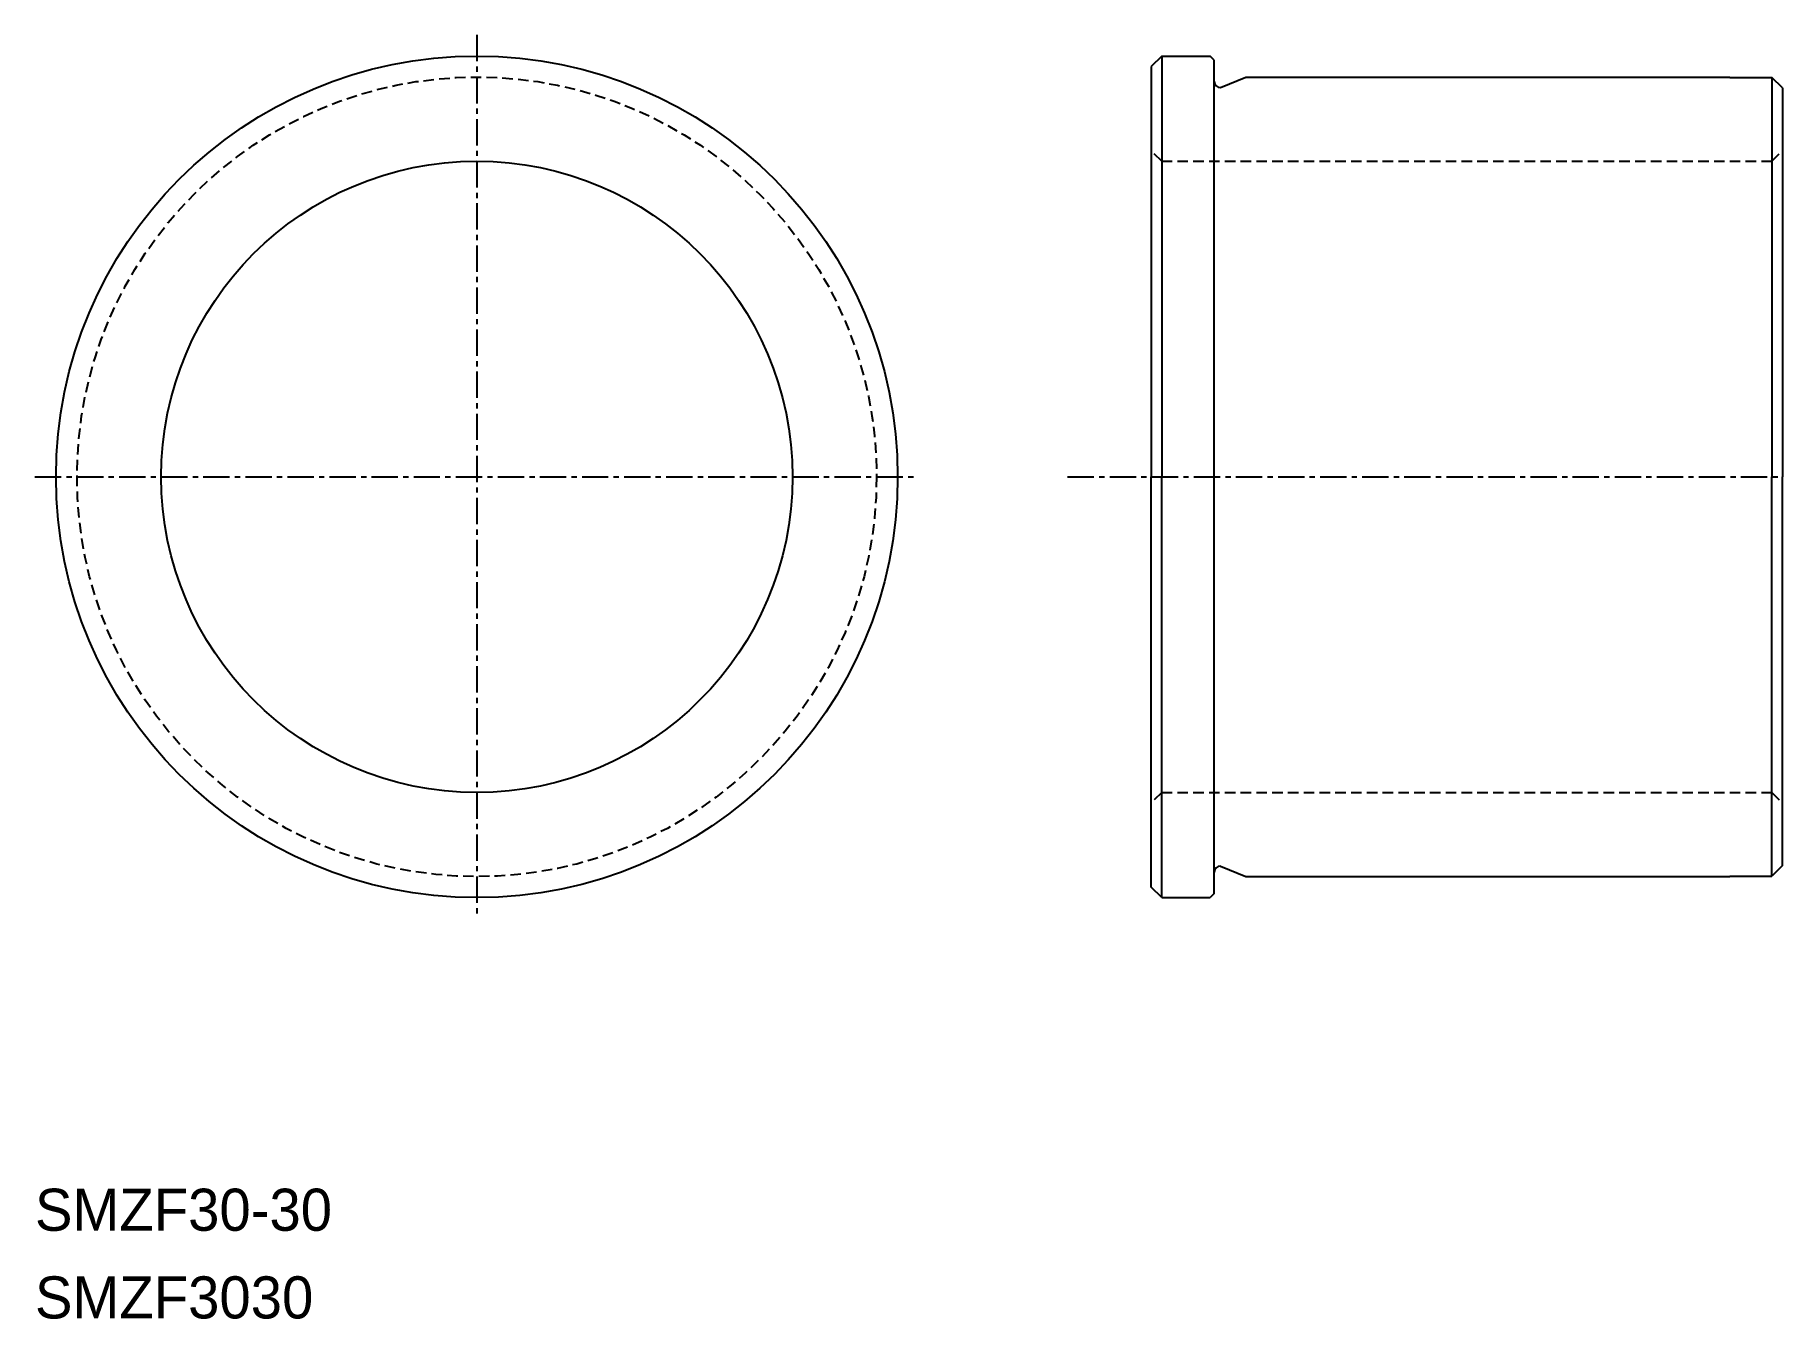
# Model space of a CAD drawing. Extents: x 10 to 93.1, y 10 to 71.
import ezdxf

# ---------------------------------------------------------------- set-up
doc = ezdxf.new("R2010")
doc.units = 0
doc.linetypes.add('CENTER', pattern=[2, 1.25, -0.25, 0.25, -0.25])
doc.linetypes.add('DASHED', pattern=[0.75, 0.5, -0.25])
doc.layers.get('0').update_dxf_attribs({"linetype": 'CONTINUOUS'})
doc.layers.add('CENTER', color=1, linetype='CENTER')

msp = doc.modelspace()

# ---------------------------------------------------------------- linework, layer by layer
at = {"color": 7, "linetype": 'CONTINUOUS'}
for p, q in [((63.55, 70), (63.05, 69.5)), ((63.55, 70), (63.55, 50)), ((63.55, 70), (65.85, 70)), ((66.05, 69.8), (65.85, 70)), ((66.05, 30.2), (66.05, 69.8)), ((63.05, 69.5), (63.05, 65.5)), ((66.35, 68.5), (67.55, 69)), ((67.55, 69), (90.55, 69)), ((90.55, 69), (90.55, 68.98)), ((90.55, 68.98), (92.55, 68.98)), ((92.55, 68.98), (92.55, 50)), ((93.05, 68.48), (92.55, 68.98)), ((93.05, 68.48), (93.05, 65.5)), ((63.05, 65.5), (63.05, 50)), ((93.05, 65.5), (93.05, 50)), ((63.05, 34.5), (63.05, 50)), ((63.55, 30), (63.55, 50)), ((92.55, 31.02), (92.55, 50)), ((92.55, 50), (92.55, 50)), ((92.55, 50), (92.55, 50)), ((93.05, 34.5), (93.05, 50)), ((63.05, 30.5), (63.05, 34.5)), ((93.05, 31.52), (93.05, 34.5)), ((66.35, 31.5), (67.55, 31)), ((67.55, 31), (90.55, 31)), ((90.55, 31.02), (92.55, 31.02)), ((90.55, 31), (90.55, 31.02)), ((93.05, 31.52), (92.55, 31.02)), ((63.55, 30), (63.05, 30.5)), ((63.55, 30), (65.85, 30)), ((66.05, 30.2), (65.85, 30))]:
    msp.add_line(p, q, dxfattribs=at)
at = {"color": 3, "linetype": 'DASHED'}
for p, q in [((63.55, 65), (63.05, 65.5)), ((63.55, 65), (92.55, 65)), ((92.55, 65), (93.05, 65.5)), ((63.55, 35), (63.05, 34.5)), ((63.55, 35), (92.55, 35)), ((92.55, 35), (93.05, 34.5))]:
    msp.add_line(p, q, dxfattribs=at)
at = {"color": 7, "linetype": 'CONTINUOUS'}
for radius in [20, 15]:
    msp.add_circle((31, 50), radius, dxfattribs=at)
at = {"color": 3, "linetype": 'DASHED'}
msp.add_circle((31, 50), 19, dxfattribs=at)
at = {"color": 7, "linetype": 'CONTINUOUS'}
for centre, start, end in [((66.35, 68.8), 180, 270), ((66.35, 31.2), 90, 180)]:
    msp.add_arc(centre, 0.3, start, end, dxfattribs=at)
at = {"layer": 'CENTER', "color": 1, "linetype": 'CENTER'}
for p, q in [((31, 71), (31, 29)), ((10, 50), (52, 50)), ((59.081, 50), (93.081, 50))]:
    msp.add_line(p, q, dxfattribs=at)

# ---------------------------------------------------------------- texts
at = {"color": 7, "linetype": 'CONTINUOUS'}
for s, p in [('SMZF30-30', (10, 14.167)), ('SMZF3030', (10, 10))]:
    msp.add_text(s, height=2, dxfattribs=at).set_placement(p)

doc.saveas('drawing.dxf')
